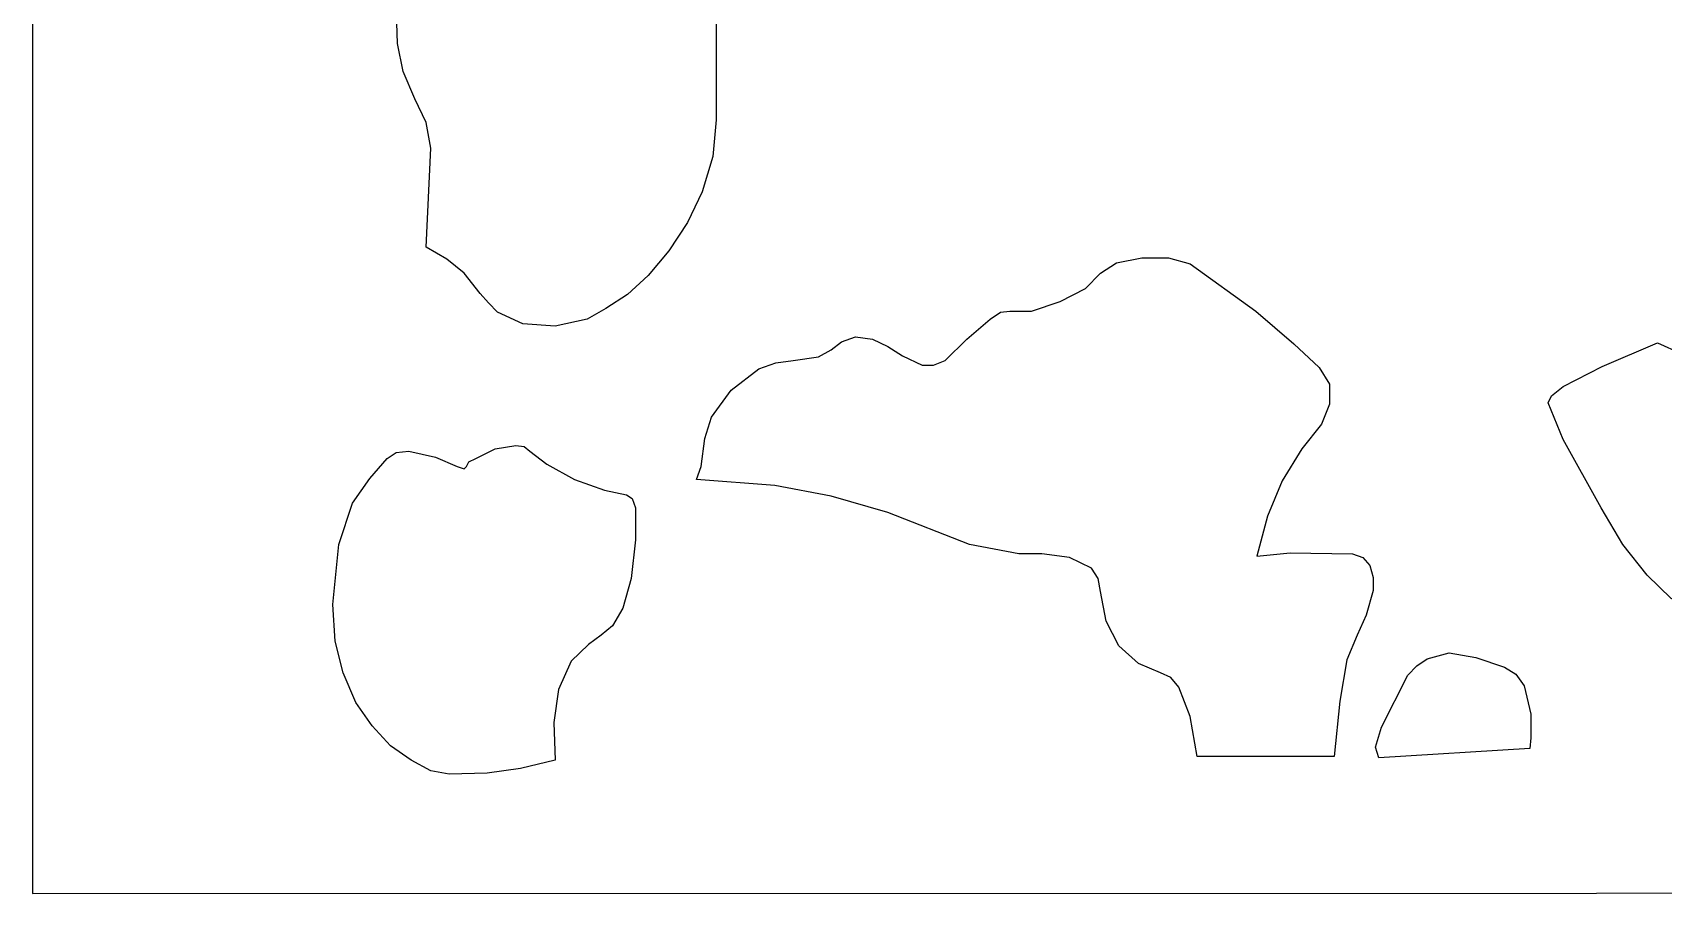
# Model space of a CAD drawing. Header units: centimetres. Extents: x -20.5 to -14.5, y -9 to 9.
# Drawn here: x -20.52 to -17.392, y -8.995 to -7.344 of the extents above; entities that cross this region are included whole.
import ezdxf

# ---------------------------------------------------------------- set-up
doc = ezdxf.new("R2010")
doc.units = ezdxf.units.CM
doc.header["$MEASUREMENT"] = 0
doc.layers.add('layer 1', color=7, linetype='Continuous')

msp = doc.modelspace()

# ---------------------------------------------------------------- linework, layer by layer
at = {"layer": 'layer 1', "color": 250}
for points, knots in [([(-14.52121, -8.99444), (-14.52121, -8.99444), (-20.51992, -8.99536), (-20.51992, -8.99536), (-20.51992, -8.99536), (-20.51992, -8.99536), (-20.51992, 9.00077), (-20.51992, 9.00077), (-20.51992, 9.00077), (-20.51992, 9.00077), (-14.52121, 9.00077), (-14.52121, 9.00077), (-14.52121, 9.00077), (-14.52121, 9.00077), (-14.52121, -8.99444), (-14.52121, -8.99444)], [0, 0, 0, 0, 0.2, 0.2, 0.2, 0.2, 0.4, 0.4, 0.4, 0.4, 0.6, 0.6, 0.6, 0.6, 1, 1, 1, 1]), ([(-19.76508, -7.75573), (-19.76508, -7.75573), (-19.72542, -7.77841), (-19.72542, -7.77841), (-19.72542, -7.77841), (-19.72542, -7.77841), (-19.69243, -7.80551), (-19.69243, -7.80551), (-19.69243, -7.80551), (-19.69243, -7.80551), (-19.66144, -7.84405), (-19.66144, -7.84405), (-19.66144, -7.84405), (-19.66144, -7.84405), (-19.64577, -7.86212), (-19.64577, -7.86212), (-19.64577, -7.86212), (-19.64577, -7.86212), (-19.62844, -7.88019), (-19.62844, -7.88019), (-19.62844, -7.88019), (-19.62844, -7.88019), (-19.57979, -7.90287), (-19.57979, -7.90287), (-19.57979, -7.90287), (-19.57979, -7.90287), (-19.5178, -7.9073), (-19.5178, -7.9073), (-19.5178, -7.9073), (-19.5178, -7.9073), (-19.45615, -7.89365), (-19.45615, -7.89365), (-19.45615, -7.89365), (-19.45615, -7.89365), (-19.42082, -7.87337), (-19.42082, -7.87337), (-19.42082, -7.87337), (-19.42082, -7.87337), (-19.37883, -7.84626), (-19.37883, -7.84626), (-19.37883, -7.84626), (-19.37883, -7.84626), (-19.33917, -7.81012), (-19.33917, -7.81012), (-19.33917, -7.81012), (-19.33917, -7.81012), (-19.29951, -7.76255), (-19.29951, -7.76255), (-19.29951, -7.76255), (-19.29951, -7.76255), (-19.26419, -7.70816), (-19.26419, -7.70816), (-19.26419, -7.70816), (-19.26419, -7.70816), (-19.23553, -7.64934), (-19.23553, -7.64934), (-19.23553, -7.64934), (-19.23553, -7.64934), (-19.21553, -7.58148), (-19.21553, -7.58148), (-19.21553, -7.58148), (-19.21553, -7.58148), (-19.20887, -7.51142), (-19.20887, -7.51142), (-19.20887, -7.51142), (-19.20887, -7.51142), (-19.20887, -7.20146), (-19.20887, -7.20146), (-19.20887, -7.20146), (-19.20887, -7.20146), (-19.21786, -7.1314), (-19.21786, -7.1314), (-19.21786, -7.1314), (-19.21786, -7.1314), (-19.24219, -7.06133), (-19.24219, -7.06133), (-19.24219, -7.06133), (-19.24219, -7.06133), (-19.26419, -7.03423), (-19.26419, -7.03423), (-19.26419, -7.03423), (-19.26419, -7.03423), (-19.28618, -7.01376), (-19.28618, -7.01376), (-19.28618, -7.01376), (-19.28618, -7.01376), (-19.31251, -7.00933), (-19.31251, -7.00933), (-19.31251, -7.00933), (-19.31251, -7.00933), (-19.3435, -7.02058), (-19.3435, -7.02058), (-19.3435, -7.02058), (-19.3435, -7.02058), (-19.41649, -7.06354), (-19.41649, -7.06354), (-19.41649, -7.06354), (-19.41649, -7.06354), (-19.49147, -7.09065), (-19.49147, -7.09065), (-19.49147, -7.09065), (-19.49147, -7.09065), (-19.56212, -7.09526), (-19.56212, -7.09526), (-19.56212, -7.09526), (-19.56212, -7.09526), (-19.59078, -7.08843), (-19.59078, -7.08843), (-19.59078, -7.08843), (-19.59078, -7.08843), (-19.61278, -7.07258), (-19.61278, -7.07258), (-19.61278, -7.07258), (-19.61278, -7.07258), (-19.63944, -7.05451), (-19.63944, -7.05451), (-19.63944, -7.05451), (-19.63944, -7.05451), (-19.6701, -7.04086), (-19.6701, -7.04086), (-19.6701, -7.04086), (-19.6701, -7.04086), (-19.74075, -7.03423), (-19.74075, -7.03423), (-19.74075, -7.03423), (-19.74075, -7.03423), (-19.77408, -7.03865), (-19.77408, -7.03865), (-19.77408, -7.03865), (-19.77408, -7.03865), (-19.80041, -7.0499), (-19.80041, -7.0499), (-19.80041, -7.0499), (-19.80041, -7.0499), (-19.8224, -7.06576), (-19.8224, -7.06576), (-19.8224, -7.06576), (-19.8224, -7.06576), (-19.82907, -7.08843), (-19.82907, -7.08843), (-19.82907, -7.08843), (-19.82907, -7.08843), (-19.8204, -7.36446), (-19.8204, -7.36446), (-19.8204, -7.36446), (-19.8204, -7.36446), (-19.8094, -7.41867), (-19.8094, -7.41867), (-19.8094, -7.41867), (-19.8094, -7.41867), (-19.78708, -7.47067), (-19.78708, -7.47067), (-19.78708, -7.47067), (-19.78708, -7.47067), (-19.76508, -7.51603), (-19.76508, -7.51603), (-19.76508, -7.51603), (-19.76508, -7.51603), (-19.75642, -7.56581), (-19.75642, -7.56581), (-19.75642, -7.56581), (-19.75642, -7.56581), (-19.76508, -7.75573), (-19.76508, -7.75573)], [0, 0, 0, 0, 0.0238095, 0.0238095, 0.0238095, 0.0238095, 0.047619, 0.047619, 0.047619, 0.047619, 0.0714286, 0.0714286, 0.0714286, 0.0714286, 0.0952381, 0.0952381, 0.0952381, 0.0952381, 0.1190476, 0.1190476, 0.1190476, 0.1190476, 0.1428571, 0.1428571, 0.1428571, 0.1428571, 0.1666667, 0.1666667, 0.1666667, 0.1666667, 0.1904762, 0.1904762, 0.1904762, 0.1904762, 0.2142857, 0.2142857, 0.2142857, 0.2142857, 0.2380952, 0.2380952, 0.2380952, 0.2380952, 0.2619048, 0.2619048, 0.2619048, 0.2619048, 0.2857143, 0.2857143, 0.2857143, 0.2857143, 0.3095238, 0.3095238, 0.3095238, 0.3095238, 0.3333333, 0.3333333, 0.3333333, 0.3333333, 0.3571429, 0.3571429, 0.3571429, 0.3571429, 0.3809524, 0.3809524, 0.3809524, 0.3809524, 0.4047619, 0.4047619, 0.4047619, 0.4047619, 0.4285714, 0.4285714, 0.4285714, 0.4285714, 0.452381, 0.452381, 0.452381, 0.452381, 0.4761905, 0.4761905, 0.4761905, 0.4761905, 0.5, 0.5, 0.5, 0.5, 0.5238095, 0.5238095, 0.5238095, 0.5238095, 0.547619, 0.547619, 0.547619, 0.547619, 0.5714286, 0.5714286, 0.5714286, 0.5714286, 0.5952381, 0.5952381, 0.5952381, 0.5952381, 0.6190476, 0.6190476, 0.6190476, 0.6190476, 0.6428571, 0.6428571, 0.6428571, 0.6428571, 0.6666667, 0.6666667, 0.6666667, 0.6666667, 0.6904762, 0.6904762, 0.6904762, 0.6904762, 0.7142857, 0.7142857, 0.7142857, 0.7142857, 0.7380952, 0.7380952, 0.7380952, 0.7380952, 0.7619048, 0.7619048, 0.7619048, 0.7619048, 0.7857143, 0.7857143, 0.7857143, 0.7857143, 0.8095238, 0.8095238, 0.8095238, 0.8095238, 0.8333333, 0.8333333, 0.8333333, 0.8333333, 0.8571429, 0.8571429, 0.8571429, 0.8571429, 0.8809524, 0.8809524, 0.8809524, 0.8809524, 0.9047619, 0.9047619, 0.9047619, 0.9047619, 0.9285714, 0.9285714, 0.9285714, 0.9285714, 0.952381, 0.952381, 0.952381, 0.952381, 1, 1, 1, 1]), ([(-19.24653, -8.20139), (-19.24653, -8.20139), (-19.09622, -8.21264), (-19.09622, -8.21264), (-19.09622, -8.21264), (-19.09622, -8.21264), (-18.98825, -8.23311), (-18.98825, -8.23311), (-18.98825, -8.23311), (-18.98825, -8.23311), (-18.87994, -8.26464), (-18.87994, -8.26464), (-18.87994, -8.26464), (-18.87994, -8.26464), (-18.7233, -8.32585), (-18.7233, -8.32585), (-18.7233, -8.32585), (-18.7233, -8.32585), (-18.62866, -8.34392), (-18.62866, -8.34392), (-18.62866, -8.34392), (-18.62866, -8.34392), (-18.58433, -8.34392), (-18.58433, -8.34392), (-18.58433, -8.34392), (-18.58433, -8.34392), (-18.53135, -8.35075), (-18.53135, -8.35075), (-18.53135, -8.35075), (-18.53135, -8.35075), (-18.48935, -8.37103), (-18.48935, -8.37103), (-18.48935, -8.37103), (-18.48935, -8.37103), (-18.47636, -8.39131), (-18.47636, -8.39131), (-18.47636, -8.39131), (-18.47636, -8.39131), (-18.47169, -8.4162), (-18.47169, -8.4162), (-18.47169, -8.4162), (-18.47169, -8.4162), (-18.46069, -8.47281), (-18.46069, -8.47281), (-18.46069, -8.47281), (-18.46069, -8.47281), (-18.43637, -8.52038), (-18.43637, -8.52038), (-18.43637, -8.52038), (-18.43637, -8.52038), (-18.39904, -8.55431), (-18.39904, -8.55431), (-18.39904, -8.55431), (-18.39904, -8.55431), (-18.35705, -8.57238), (-18.35705, -8.57238), (-18.35705, -8.57238), (-18.35705, -8.57238), (-18.33705, -8.58141), (-18.33705, -8.58141), (-18.33705, -8.58141), (-18.33705, -8.58141), (-18.32172, -8.59948), (-18.32172, -8.59948), (-18.32172, -8.59948), (-18.32172, -8.59948), (-18.29973, -8.65609), (-18.29973, -8.65609), (-18.29973, -8.65609), (-18.29973, -8.65609), (-18.2864, -8.73298), (-18.2864, -8.73298), (-18.2864, -8.73298), (-18.2864, -8.73298), (-18.02379, -8.73298), (-18.02379, -8.73298), (-18.02379, -8.73298), (-18.02379, -8.73298), (-18.01279, -8.62659), (-18.01279, -8.62659), (-18.01279, -8.62659), (-18.01279, -8.62659), (-17.99946, -8.54749), (-17.99946, -8.54749), (-17.99946, -8.54749), (-17.99946, -8.54749), (-17.97946, -8.49991), (-17.97946, -8.49991), (-17.97946, -8.49991), (-17.97946, -8.49991), (-17.96214, -8.46156), (-17.96214, -8.46156), (-17.96214, -8.46156), (-17.96214, -8.46156), (-17.9488, -8.41399), (-17.9488, -8.41399), (-17.9488, -8.41399), (-17.9488, -8.41399), (-17.9488, -8.3891), (-17.9488, -8.3891), (-17.9488, -8.3891), (-17.9488, -8.3891), (-17.95547, -8.36642), (-17.95547, -8.36642), (-17.95547, -8.36642), (-17.95547, -8.36642), (-17.96847, -8.35075), (-17.96847, -8.35075), (-17.96847, -8.35075), (-17.96847, -8.35075), (-17.98846, -8.34392), (-17.98846, -8.34392), (-17.98846, -8.34392), (-17.98846, -8.34392), (-18.10777, -8.34171), (-18.10777, -8.34171), (-18.10777, -8.34171), (-18.10777, -8.34171), (-18.17176, -8.34835), (-18.17176, -8.34835), (-18.17176, -8.34835), (-18.17176, -8.34835), (-18.15176, -8.27146), (-18.15176, -8.27146), (-18.15176, -8.27146), (-18.15176, -8.27146), (-18.1231, -8.2036), (-18.1231, -8.2036), (-18.1231, -8.2036), (-18.1231, -8.2036), (-18.08544, -8.14257), (-18.08544, -8.14257), (-18.08544, -8.14257), (-18.08544, -8.14257), (-18.04812, -8.095), (-18.04812, -8.095), (-18.04812, -8.095), (-18.04812, -8.095), (-18.03245, -8.05665), (-18.03245, -8.05665), (-18.03245, -8.05665), (-18.03245, -8.05665), (-18.03245, -8.01811), (-18.03245, -8.01811), (-18.03245, -8.01811), (-18.03245, -8.01811), (-18.05245, -7.9864), (-18.05245, -7.9864), (-18.05245, -7.9864), (-18.05245, -7.9864), (-18.10111, -7.94122), (-18.10111, -7.94122), (-18.10111, -7.94122), (-18.10111, -7.94122), (-18.17376, -7.87798), (-18.17376, -7.87798), (-18.17376, -7.87798), (-18.17376, -7.87798), (-18.29973, -7.78744), (-18.29973, -7.78744), (-18.29973, -7.78744), (-18.29973, -7.78744), (-18.34172, -7.7762), (-18.34172, -7.7762), (-18.34172, -7.7762), (-18.34172, -7.7762), (-18.39238, -7.7762), (-18.39238, -7.7762), (-18.39238, -7.7762), (-18.39238, -7.7762), (-18.44103, -7.78523), (-18.44103, -7.78523), (-18.44103, -7.78523), (-18.44103, -7.78523), (-18.47169, -7.80551), (-18.47169, -7.80551), (-18.47169, -7.80551), (-18.47169, -7.80551), (-18.50035, -7.83483), (-18.50035, -7.83483), (-18.50035, -7.83483), (-18.50035, -7.83483), (-18.54901, -7.85972), (-18.54901, -7.85972), (-18.54901, -7.85972), (-18.54901, -7.85972), (-18.60433, -7.87798), (-18.60433, -7.87798), (-18.60433, -7.87798), (-18.60433, -7.87798), (-18.64599, -7.87798), (-18.64599, -7.87798), (-18.64599, -7.87798), (-18.64599, -7.87798), (-18.66365, -7.88019), (-18.66365, -7.88019), (-18.66365, -7.88019), (-18.66365, -7.88019), (-18.68365, -7.89365), (-18.68365, -7.89365), (-18.68365, -7.89365), (-18.68365, -7.89365), (-18.72797, -7.93219), (-18.72797, -7.93219), (-18.72797, -7.93219), (-18.72797, -7.93219), (-18.76963, -7.97294), (-18.76963, -7.97294), (-18.76963, -7.97294), (-18.76963, -7.97294), (-18.79196, -7.98197), (-18.79196, -7.98197), (-18.79196, -7.98197), (-18.79196, -7.98197), (-18.81395, -7.98197), (-18.81395, -7.98197), (-18.81395, -7.98197), (-18.81395, -7.98197), (-18.85128, -7.9639), (-18.85128, -7.9639), (-18.85128, -7.9639), (-18.85128, -7.9639), (-18.87994, -7.94583), (-18.87994, -7.94583), (-18.87994, -7.94583), (-18.87994, -7.94583), (-18.90893, -7.93219), (-18.90893, -7.93219), (-18.90893, -7.93219), (-18.90893, -7.93219), (-18.94192, -7.92758), (-18.94192, -7.92758), (-18.94192, -7.92758), (-18.94192, -7.92758), (-18.96825, -7.9368), (-18.96825, -7.9368), (-18.96825, -7.9368), (-18.96825, -7.9368), (-18.98825, -7.95247), (-18.98825, -7.95247), (-18.98825, -7.95247), (-18.98825, -7.95247), (-19.01258, -7.96611), (-19.01258, -7.96611), (-19.01258, -7.96611), (-19.01258, -7.96611), (-19.06123, -7.97294), (-19.06123, -7.97294), (-19.06123, -7.97294), (-19.06123, -7.97294), (-19.09422, -7.97736), (-19.09422, -7.97736), (-19.09422, -7.97736), (-19.09422, -7.97736), (-19.12722, -7.98879), (-19.12722, -7.98879), (-19.12722, -7.98879), (-19.12722, -7.98879), (-19.18021, -8.02954), (-19.18021, -8.02954), (-19.18021, -8.02954), (-19.18021, -8.02954), (-19.21786, -8.08154), (-19.21786, -8.08154), (-19.21786, -8.08154), (-19.21786, -8.08154), (-19.23086, -8.12229), (-19.23086, -8.12229), (-19.23086, -8.12229), (-19.23086, -8.12229), (-19.23753, -8.1765), (-19.23753, -8.1765), (-19.23753, -8.1765), (-19.23753, -8.1765), (-19.24653, -8.20139), (-19.24653, -8.20139)], [0, 0, 0, 0, 0.0142857, 0.0142857, 0.0142857, 0.0142857, 0.0285714, 0.0285714, 0.0285714, 0.0285714, 0.0428571, 0.0428571, 0.0428571, 0.0428571, 0.0571429, 0.0571429, 0.0571429, 0.0571429, 0.0714286, 0.0714286, 0.0714286, 0.0714286, 0.0857143, 0.0857143, 0.0857143, 0.0857143, 0.1, 0.1, 0.1, 0.1, 0.1142857, 0.1142857, 0.1142857, 0.1142857, 0.1285714, 0.1285714, 0.1285714, 0.1285714, 0.1428571, 0.1428571, 0.1428571, 0.1428571, 0.1571429, 0.1571429, 0.1571429, 0.1571429, 0.1714286, 0.1714286, 0.1714286, 0.1714286, 0.1857143, 0.1857143, 0.1857143, 0.1857143, 0.2, 0.2, 0.2, 0.2, 0.2142857, 0.2142857, 0.2142857, 0.2142857, 0.2285714, 0.2285714, 0.2285714, 0.2285714, 0.2428571, 0.2428571, 0.2428571, 0.2428571, 0.2571429, 0.2571429, 0.2571429, 0.2571429, 0.2714286, 0.2714286, 0.2714286, 0.2714286, 0.2857143, 0.2857143, 0.2857143, 0.2857143, 0.3, 0.3, 0.3, 0.3, 0.3142857, 0.3142857, 0.3142857, 0.3142857, 0.3285714, 0.3285714, 0.3285714, 0.3285714, 0.3428571, 0.3428571, 0.3428571, 0.3428571, 0.3571429, 0.3571429, 0.3571429, 0.3571429, 0.3714286, 0.3714286, 0.3714286, 0.3714286, 0.3857143, 0.3857143, 0.3857143, 0.3857143, 0.4, 0.4, 0.4, 0.4, 0.4142857, 0.4142857, 0.4142857, 0.4142857, 0.4285714, 0.4285714, 0.4285714, 0.4285714, 0.4428571, 0.4428571, 0.4428571, 0.4428571, 0.4571429, 0.4571429, 0.4571429, 0.4571429, 0.4714286, 0.4714286, 0.4714286, 0.4714286, 0.4857143, 0.4857143, 0.4857143, 0.4857143, 0.5, 0.5, 0.5, 0.5, 0.5142857, 0.5142857, 0.5142857, 0.5142857, 0.5285714, 0.5285714, 0.5285714, 0.5285714, 0.5428571, 0.5428571, 0.5428571, 0.5428571, 0.5571429, 0.5571429, 0.5571429, 0.5571429, 0.5714286, 0.5714286, 0.5714286, 0.5714286, 0.5857143, 0.5857143, 0.5857143, 0.5857143, 0.6, 0.6, 0.6, 0.6, 0.6142857, 0.6142857, 0.6142857, 0.6142857, 0.6285714, 0.6285714, 0.6285714, 0.6285714, 0.6428571, 0.6428571, 0.6428571, 0.6428571, 0.6571429, 0.6571429, 0.6571429, 0.6571429, 0.6714286, 0.6714286, 0.6714286, 0.6714286, 0.6857143, 0.6857143, 0.6857143, 0.6857143, 0.7, 0.7, 0.7, 0.7, 0.7142857, 0.7142857, 0.7142857, 0.7142857, 0.7285714, 0.7285714, 0.7285714, 0.7285714, 0.7428571, 0.7428571, 0.7428571, 0.7428571, 0.7571429, 0.7571429, 0.7571429, 0.7571429, 0.7714286, 0.7714286, 0.7714286, 0.7714286, 0.7857143, 0.7857143, 0.7857143, 0.7857143, 0.8, 0.8, 0.8, 0.8, 0.8142857, 0.8142857, 0.8142857, 0.8142857, 0.8285714, 0.8285714, 0.8285714, 0.8285714, 0.8428571, 0.8428571, 0.8428571, 0.8428571, 0.8571429, 0.8571429, 0.8571429, 0.8571429, 0.8714286, 0.8714286, 0.8714286, 0.8714286, 0.8857143, 0.8857143, 0.8857143, 0.8857143, 0.9, 0.9, 0.9, 0.9, 0.9142857, 0.9142857, 0.9142857, 0.9142857, 0.9285714, 0.9285714, 0.9285714, 0.9285714, 0.9428571, 0.9428571, 0.9428571, 0.9428571, 0.9571429, 0.9571429, 0.9571429, 0.9571429, 0.9714286, 0.9714286, 0.9714286, 0.9714286, 1, 1, 1, 1]), ([(-17.61321, -8.05425), (-17.61321, -8.05425), (-17.58455, -8.1245), (-17.58455, -8.1245), (-17.58455, -8.1245), (-17.58455, -8.1245), (-17.5119, -8.2556), (-17.5119, -8.2556), (-17.5119, -8.2556), (-17.5119, -8.2556), (-17.46991, -8.32585), (-17.46991, -8.32585), (-17.46991, -8.32585), (-17.46991, -8.32585), (-17.42358, -8.38467), (-17.42358, -8.38467), (-17.42358, -8.38467), (-17.42358, -8.38467), (-17.37726, -8.42985), (-17.37726, -8.42985), (-17.37726, -8.42985), (-17.37726, -8.42985), (-17.33527, -8.45013), (-17.33527, -8.45013), (-17.33527, -8.45013), (-17.33527, -8.45013), (-17.22496, -8.46377), (-17.22496, -8.46377), (-17.22496, -8.46377), (-17.22496, -8.46377), (-17.15198, -8.46838), (-17.15198, -8.46838), (-17.15198, -8.46838), (-17.15198, -8.46838), (-17.07466, -8.46156), (-17.07466, -8.46156), (-17.07466, -8.46156), (-17.07466, -8.46156), (-16.99734, -8.4457), (-16.99734, -8.4457), (-16.99734, -8.4457), (-16.99734, -8.4457), (-16.92702, -8.4186), (-16.92702, -8.4186), (-16.92702, -8.4186), (-16.92702, -8.4186), (-16.86071, -8.37324), (-16.86071, -8.37324), (-16.86071, -8.37324), (-16.86071, -8.37324), (-16.83404, -8.34171), (-16.83404, -8.34171), (-16.83404, -8.34171), (-16.83404, -8.34171), (-16.81205, -8.30317), (-16.81205, -8.30317), (-16.81205, -8.30317), (-16.81205, -8.30317), (-16.77906, -8.22628), (-16.77906, -8.22628), (-16.77906, -8.22628), (-16.77906, -8.22628), (-16.76139, -8.1494), (-16.76139, -8.1494), (-16.76139, -8.1494), (-16.76139, -8.1494), (-16.75706, -8.07914), (-16.75706, -8.07914), (-16.75706, -8.07914), (-16.75706, -8.07914), (-16.76806, -8.0159), (-16.76806, -8.0159), (-16.76806, -8.0159), (-16.76806, -8.0159), (-16.79005, -7.97072), (-16.79005, -7.97072), (-16.79005, -7.97072), (-16.79005, -7.97072), (-16.80538, -7.95247), (-16.80538, -7.95247), (-16.80538, -7.95247), (-16.80538, -7.95247), (-16.82538, -7.94122), (-16.82538, -7.94122), (-16.82538, -7.94122), (-16.82538, -7.94122), (-16.86737, -7.93219), (-16.86737, -7.93219), (-16.86737, -7.93219), (-16.86737, -7.93219), (-16.92036, -7.95026), (-16.92036, -7.95026), (-16.92036, -7.95026), (-16.92036, -7.95026), (-17.05033, -8.02493), (-17.05033, -8.02493), (-17.05033, -8.02493), (-17.05033, -8.02493), (-17.07699, -8.03176), (-17.07699, -8.03176), (-17.07699, -8.03176), (-17.07699, -8.03176), (-17.10799, -8.01811), (-17.10799, -8.01811), (-17.10799, -8.01811), (-17.10799, -8.01811), (-17.17197, -7.98418), (-17.17197, -7.98418), (-17.17197, -7.98418), (-17.17197, -7.98418), (-17.19397, -7.97976), (-17.19397, -7.97976), (-17.19397, -7.97976), (-17.19397, -7.97976), (-17.20263, -7.98418), (-17.20263, -7.98418), (-17.20263, -7.98418), (-17.20263, -7.98418), (-17.2093, -7.99562), (-17.2093, -7.99562), (-17.2093, -7.99562), (-17.2093, -7.99562), (-17.22263, -8.00225), (-17.22263, -8.00225), (-17.22263, -8.00225), (-17.22263, -8.00225), (-17.24696, -8.00004), (-17.24696, -8.00004), (-17.24696, -8.00004), (-17.24696, -8.00004), (-17.31294, -7.97976), (-17.31294, -7.97976), (-17.31294, -7.97976), (-17.31294, -7.97976), (-17.40359, -7.93901), (-17.40359, -7.93901), (-17.40359, -7.93901), (-17.40359, -7.93901), (-17.50957, -7.98418), (-17.50957, -7.98418), (-17.50957, -7.98418), (-17.50957, -7.98418), (-17.58455, -8.02272), (-17.58455, -8.02272), (-17.58455, -8.02272), (-17.58455, -8.02272), (-17.60655, -8.04079), (-17.60655, -8.04079), (-17.60655, -8.04079), (-17.60655, -8.04079), (-17.61321, -8.05425), (-17.61321, -8.05425)], [0, 0, 0, 0, 0.025641, 0.025641, 0.025641, 0.025641, 0.0512821, 0.0512821, 0.0512821, 0.0512821, 0.0769231, 0.0769231, 0.0769231, 0.0769231, 0.1025641, 0.1025641, 0.1025641, 0.1025641, 0.1282051, 0.1282051, 0.1282051, 0.1282051, 0.1538462, 0.1538462, 0.1538462, 0.1538462, 0.1794872, 0.1794872, 0.1794872, 0.1794872, 0.2051282, 0.2051282, 0.2051282, 0.2051282, 0.2307692, 0.2307692, 0.2307692, 0.2307692, 0.2564103, 0.2564103, 0.2564103, 0.2564103, 0.2820513, 0.2820513, 0.2820513, 0.2820513, 0.3076923, 0.3076923, 0.3076923, 0.3076923, 0.3333333, 0.3333333, 0.3333333, 0.3333333, 0.3589744, 0.3589744, 0.3589744, 0.3589744, 0.3846154, 0.3846154, 0.3846154, 0.3846154, 0.4102564, 0.4102564, 0.4102564, 0.4102564, 0.4358974, 0.4358974, 0.4358974, 0.4358974, 0.4615385, 0.4615385, 0.4615385, 0.4615385, 0.4871795, 0.4871795, 0.4871795, 0.4871795, 0.5128205, 0.5128205, 0.5128205, 0.5128205, 0.5384615, 0.5384615, 0.5384615, 0.5384615, 0.5641026, 0.5641026, 0.5641026, 0.5641026, 0.5897436, 0.5897436, 0.5897436, 0.5897436, 0.6153846, 0.6153846, 0.6153846, 0.6153846, 0.6410256, 0.6410256, 0.6410256, 0.6410256, 0.6666667, 0.6666667, 0.6666667, 0.6666667, 0.6923077, 0.6923077, 0.6923077, 0.6923077, 0.7179487, 0.7179487, 0.7179487, 0.7179487, 0.7435897, 0.7435897, 0.7435897, 0.7435897, 0.7692308, 0.7692308, 0.7692308, 0.7692308, 0.7948718, 0.7948718, 0.7948718, 0.7948718, 0.8205128, 0.8205128, 0.8205128, 0.8205128, 0.8461538, 0.8461538, 0.8461538, 0.8461538, 0.8717949, 0.8717949, 0.8717949, 0.8717949, 0.8974359, 0.8974359, 0.8974359, 0.8974359, 0.9230769, 0.9230769, 0.9230769, 0.9230769, 0.9487179, 0.9487179, 0.9487179, 0.9487179, 1, 1, 1, 1]), ([(-19.5178, -8.7398), (-19.5178, -8.7398), (-19.52013, -8.66734), (-19.52013, -8.66734), (-19.52013, -8.66734), (-19.52013, -8.66734), (-19.51147, -8.60409), (-19.51147, -8.60409), (-19.51147, -8.60409), (-19.51147, -8.60409), (-19.48714, -8.5497), (-19.48714, -8.5497), (-19.48714, -8.5497), (-19.48714, -8.5497), (-19.45381, -8.51798), (-19.45381, -8.51798), (-19.45381, -8.51798), (-19.45381, -8.51798), (-19.42949, -8.49991), (-19.42949, -8.49991), (-19.42949, -8.49991), (-19.42949, -8.49991), (-19.40749, -8.48184), (-19.40749, -8.48184), (-19.40749, -8.48184), (-19.40749, -8.48184), (-19.38783, -8.44792), (-19.38783, -8.44792), (-19.38783, -8.44792), (-19.38783, -8.44792), (-19.37216, -8.39131), (-19.37216, -8.39131), (-19.37216, -8.39131), (-19.37216, -8.39131), (-19.3635, -8.31682), (-19.3635, -8.31682), (-19.3635, -8.31682), (-19.3635, -8.31682), (-19.3635, -8.2556), (-19.3635, -8.2556), (-19.3635, -8.2556), (-19.3635, -8.2556), (-19.37017, -8.23753), (-19.37017, -8.23753), (-19.37017, -8.23753), (-19.37017, -8.23753), (-19.38116, -8.23071), (-19.38116, -8.23071), (-19.38116, -8.23071), (-19.38116, -8.23071), (-19.42315, -8.22167), (-19.42315, -8.22167), (-19.42315, -8.22167), (-19.42315, -8.22167), (-19.48047, -8.20139), (-19.48047, -8.20139), (-19.48047, -8.20139), (-19.48047, -8.20139), (-19.53346, -8.17189), (-19.53346, -8.17189), (-19.53346, -8.17189), (-19.53346, -8.17189), (-19.56646, -8.147), (-19.56646, -8.147), (-19.56646, -8.147), (-19.56646, -8.147), (-19.57745, -8.13796), (-19.57745, -8.13796), (-19.57745, -8.13796), (-19.57745, -8.13796), (-19.59312, -8.13575), (-19.59312, -8.13575), (-19.59312, -8.13575), (-19.59312, -8.13575), (-19.63278, -8.14257), (-19.63278, -8.14257), (-19.63278, -8.14257), (-19.63278, -8.14257), (-19.6701, -8.16064), (-19.6701, -8.16064), (-19.6701, -8.16064), (-19.6701, -8.16064), (-19.68343, -8.16747), (-19.68343, -8.16747), (-19.68343, -8.16747), (-19.68343, -8.16747), (-19.68776, -8.1765), (-19.68776, -8.1765), (-19.68776, -8.1765), (-19.68776, -8.1765), (-19.69243, -8.18093), (-19.69243, -8.18093), (-19.69243, -8.18093), (-19.69243, -8.18093), (-19.70543, -8.1765), (-19.70543, -8.1765), (-19.70543, -8.1765), (-19.70543, -8.1765), (-19.74742, -8.15843), (-19.74742, -8.15843), (-19.74742, -8.15843), (-19.74742, -8.15843), (-19.79807, -8.147), (-19.79807, -8.147), (-19.79807, -8.147), (-19.79807, -8.147), (-19.8224, -8.1494), (-19.8224, -8.1494), (-19.8224, -8.1494), (-19.8224, -8.1494), (-19.84006, -8.16064), (-19.84006, -8.16064), (-19.84006, -8.16064), (-19.84006, -8.16064), (-19.87339, -8.19918), (-19.87339, -8.19918), (-19.87339, -8.19918), (-19.87339, -8.19918), (-19.90638, -8.24657), (-19.90638, -8.24657), (-19.90638, -8.24657), (-19.90638, -8.24657), (-19.93271, -8.32585), (-19.93271, -8.32585), (-19.93271, -8.32585), (-19.93271, -8.32585), (-19.94404, -8.44109), (-19.94404, -8.44109), (-19.94404, -8.44109), (-19.94404, -8.44109), (-19.93938, -8.51135), (-19.93938, -8.51135), (-19.93938, -8.51135), (-19.93938, -8.51135), (-19.92405, -8.57238), (-19.92405, -8.57238), (-19.92405, -8.57238), (-19.92405, -8.57238), (-19.89972, -8.62898), (-19.89972, -8.62898), (-19.89972, -8.62898), (-19.89972, -8.62898), (-19.86872, -8.67416), (-19.86872, -8.67416), (-19.86872, -8.67416), (-19.86872, -8.67416), (-19.8334, -8.71251), (-19.8334, -8.71251), (-19.8334, -8.71251), (-19.8334, -8.71251), (-19.79374, -8.7398), (-19.79374, -8.7398), (-19.79374, -8.7398), (-19.79374, -8.7398), (-19.75642, -8.76008), (-19.75642, -8.76008), (-19.75642, -8.76008), (-19.75642, -8.76008), (-19.72109, -8.76691), (-19.72109, -8.76691), (-19.72109, -8.76691), (-19.72109, -8.76691), (-19.64811, -8.76469), (-19.64811, -8.76469), (-19.64811, -8.76469), (-19.64811, -8.76469), (-19.58412, -8.75566), (-19.58412, -8.75566), (-19.58412, -8.75566), (-19.58412, -8.75566), (-19.5178, -8.7398), (-19.5178, -8.7398)], [0, 0, 0, 0, 0.0227273, 0.0227273, 0.0227273, 0.0227273, 0.0454545, 0.0454545, 0.0454545, 0.0454545, 0.0681818, 0.0681818, 0.0681818, 0.0681818, 0.0909091, 0.0909091, 0.0909091, 0.0909091, 0.1136364, 0.1136364, 0.1136364, 0.1136364, 0.1363636, 0.1363636, 0.1363636, 0.1363636, 0.1590909, 0.1590909, 0.1590909, 0.1590909, 0.1818182, 0.1818182, 0.1818182, 0.1818182, 0.2045455, 0.2045455, 0.2045455, 0.2045455, 0.2272727, 0.2272727, 0.2272727, 0.2272727, 0.25, 0.25, 0.25, 0.25, 0.2727273, 0.2727273, 0.2727273, 0.2727273, 0.2954545, 0.2954545, 0.2954545, 0.2954545, 0.3181818, 0.3181818, 0.3181818, 0.3181818, 0.3409091, 0.3409091, 0.3409091, 0.3409091, 0.3636364, 0.3636364, 0.3636364, 0.3636364, 0.3863636, 0.3863636, 0.3863636, 0.3863636, 0.4090909, 0.4090909, 0.4090909, 0.4090909, 0.4318182, 0.4318182, 0.4318182, 0.4318182, 0.4545455, 0.4545455, 0.4545455, 0.4545455, 0.4772727, 0.4772727, 0.4772727, 0.4772727, 0.5, 0.5, 0.5, 0.5, 0.5227273, 0.5227273, 0.5227273, 0.5227273, 0.5454545, 0.5454545, 0.5454545, 0.5454545, 0.5681818, 0.5681818, 0.5681818, 0.5681818, 0.5909091, 0.5909091, 0.5909091, 0.5909091, 0.6136364, 0.6136364, 0.6136364, 0.6136364, 0.6363636, 0.6363636, 0.6363636, 0.6363636, 0.6590909, 0.6590909, 0.6590909, 0.6590909, 0.6818182, 0.6818182, 0.6818182, 0.6818182, 0.7045455, 0.7045455, 0.7045455, 0.7045455, 0.7272727, 0.7272727, 0.7272727, 0.7272727, 0.75, 0.75, 0.75, 0.75, 0.7727273, 0.7727273, 0.7727273, 0.7727273, 0.7954545, 0.7954545, 0.7954545, 0.7954545, 0.8181818, 0.8181818, 0.8181818, 0.8181818, 0.8409091, 0.8409091, 0.8409091, 0.8409091, 0.8636364, 0.8636364, 0.8636364, 0.8636364, 0.8863636, 0.8863636, 0.8863636, 0.8863636, 0.9090909, 0.9090909, 0.9090909, 0.9090909, 0.9318182, 0.9318182, 0.9318182, 0.9318182, 0.9545455, 0.9545455, 0.9545455, 0.9545455, 1, 1, 1, 1]), ([(-17.93781, -8.73519), (-17.93781, -8.73519), (-17.64854, -8.71712), (-17.64854, -8.71712), (-17.64854, -8.71712), (-17.64854, -8.71712), (-17.6462, -8.69684), (-17.6462, -8.69684), (-17.6462, -8.69684), (-17.6462, -8.69684), (-17.6462, -8.65148), (-17.6462, -8.65148), (-17.6462, -8.65148), (-17.6462, -8.65148), (-17.65953, -8.59727), (-17.65953, -8.59727), (-17.65953, -8.59727), (-17.65953, -8.59727), (-17.6752, -8.57459), (-17.6752, -8.57459), (-17.6752, -8.57459), (-17.6752, -8.57459), (-17.69719, -8.56113), (-17.69719, -8.56113), (-17.69719, -8.56113), (-17.69719, -8.56113), (-17.75218, -8.54288), (-17.75218, -8.54288), (-17.75218, -8.54288), (-17.75218, -8.54288), (-17.80317, -8.53384), (-17.80317, -8.53384), (-17.80317, -8.53384), (-17.80317, -8.53384), (-17.84516, -8.54527), (-17.84516, -8.54527), (-17.84516, -8.54527), (-17.84516, -8.54527), (-17.86482, -8.55873), (-17.86482, -8.55873), (-17.86482, -8.55873), (-17.86482, -8.55873), (-17.88249, -8.5768), (-17.88249, -8.5768), (-17.88249, -8.5768), (-17.88249, -8.5768), (-17.93314, -8.67637), (-17.93314, -8.67637), (-17.93314, -8.67637), (-17.93314, -8.67637), (-17.94447, -8.71491), (-17.94447, -8.71491), (-17.94447, -8.71491), (-17.94447, -8.71491), (-17.93781, -8.73519), (-17.93781, -8.73519)], [0, 0, 0, 0, 0.0666667, 0.0666667, 0.0666667, 0.0666667, 0.1333333, 0.1333333, 0.1333333, 0.1333333, 0.2, 0.2, 0.2, 0.2, 0.2666667, 0.2666667, 0.2666667, 0.2666667, 0.3333333, 0.3333333, 0.3333333, 0.3333333, 0.4, 0.4, 0.4, 0.4, 0.4666667, 0.4666667, 0.4666667, 0.4666667, 0.5333333, 0.5333333, 0.5333333, 0.5333333, 0.6, 0.6, 0.6, 0.6, 0.6666667, 0.6666667, 0.6666667, 0.6666667, 0.7333333, 0.7333333, 0.7333333, 0.7333333, 0.8, 0.8, 0.8, 0.8, 0.8666667, 0.8666667, 0.8666667, 0.8666667, 1, 1, 1, 1])]:
    msp.add_open_spline(points, degree=3, knots=knots, dxfattribs=at)

doc.saveas('drawing.dxf')
